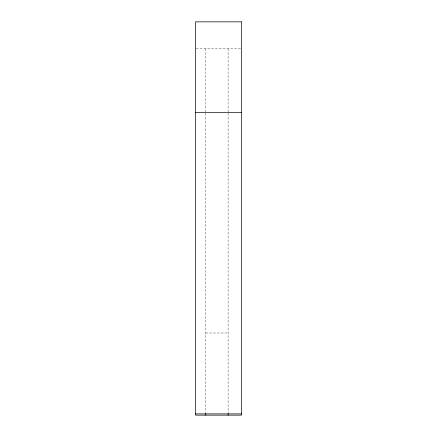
<?xml version="1.0" encoding="UTF-8"?>
<svg xmlns="http://www.w3.org/2000/svg" width="437" height="437" viewBox="0 0 437 437"><rect width="100%" height="100%" fill="white"/><g stroke="black" fill="none" stroke-linecap="round" stroke-linejoin="round"><path stroke-width="0.33" stroke-dasharray="2.19 1.64" d="M196.18 48.627L241.497 48.627M205.723 332.994L228.114 332.994M228.114 48.627L228.114 112.631M228.114 113.314L228.114 413.894M205.723 48.627L205.723 112.631M205.723 113.309L205.723 413.894"/><path stroke-width="0.66" d="M195.503 112.631L241.497 112.631M195.503 413.894L241.497 413.894M228.114 413.79L228.114 415.15M205.723 413.79L205.723 415.15M241.497 21.85L195.503 21.85L195.503 415.15L241.497 415.15L241.497 21.85"/></g></svg>
